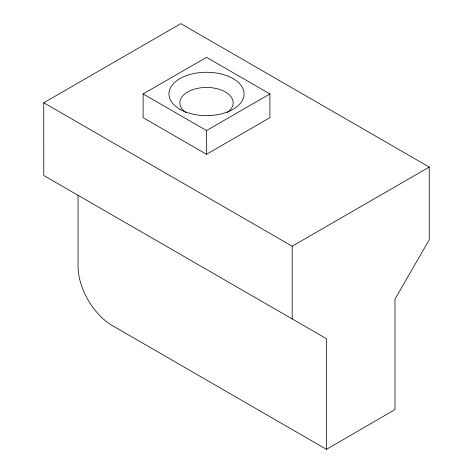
<?xml version="1.0" encoding="UTF-8"?>
<svg xmlns="http://www.w3.org/2000/svg" width="473" height="473" viewBox="0 0 473 473"><rect width="100%" height="100%" fill="white"/><g stroke="black" fill="none" stroke-linecap="round" stroke-linejoin="round"><path stroke-width="0.71" d="M326.447 449.35L394.979 409.594L394.979 299.131L429.248 239.781L429.248 167.075L180.816 23.65L43.753 102.783L43.776 175.495L326.447 338.698L326.447 449.35L112.314 325.56A48.459 27.978 60 0 1 78.051 266.21L78.045 195.278M143.124 93.944L206.518 57.345L269.912 93.944L269.912 117.682L206.518 154.281L143.124 117.682L143.124 93.944L206.518 130.542L269.912 93.944M43.753 102.783L292.184 246.208L429.248 167.075M292.184 246.208L292.184 318.914M206.518 130.542L206.518 154.281M185.919 112.609A26.654 15.39 0 0 1 188.295 91.614A26.654 15.39 0 0 1 224.74 91.614A26.654 15.39 0 0 1 227.117 112.609M179.959 109.275A37.556 21.681 0 0 0 242.791 99.555A37.556 21.681 0 0 0 196.798 72.996A37.556 21.681 0 0 0 179.959 109.275"/></g></svg>
